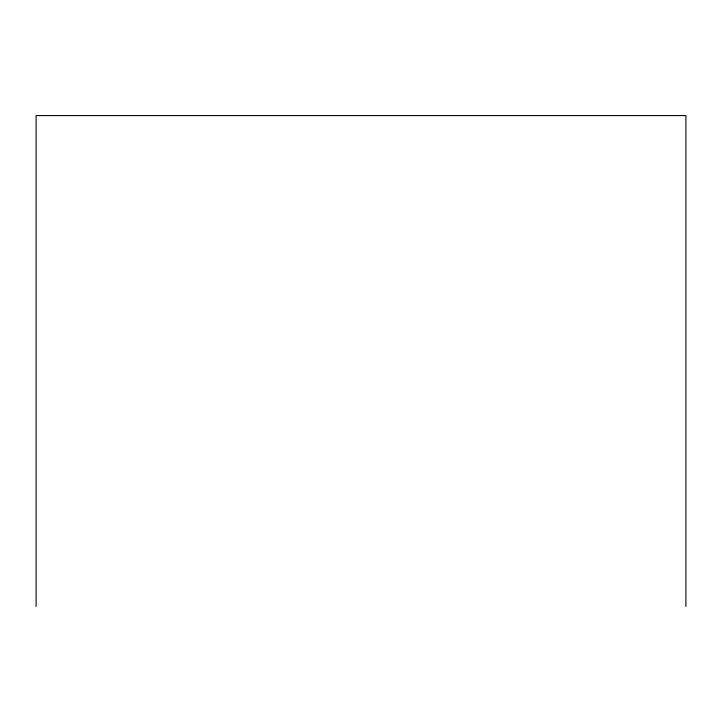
<?xml version="1.0" encoding="UTF-8"?>
<svg xmlns="http://www.w3.org/2000/svg" width="722" height="722" viewBox="0 0 722 722"><rect width="100%" height="100%" fill="white"/><g stroke="black" fill="none" stroke-linecap="round" stroke-linejoin="round"><path stroke-width="1.08" d="M685.9 606.426L685.9 115.574L36.1 115.574L36.1 606.426"/></g></svg>
